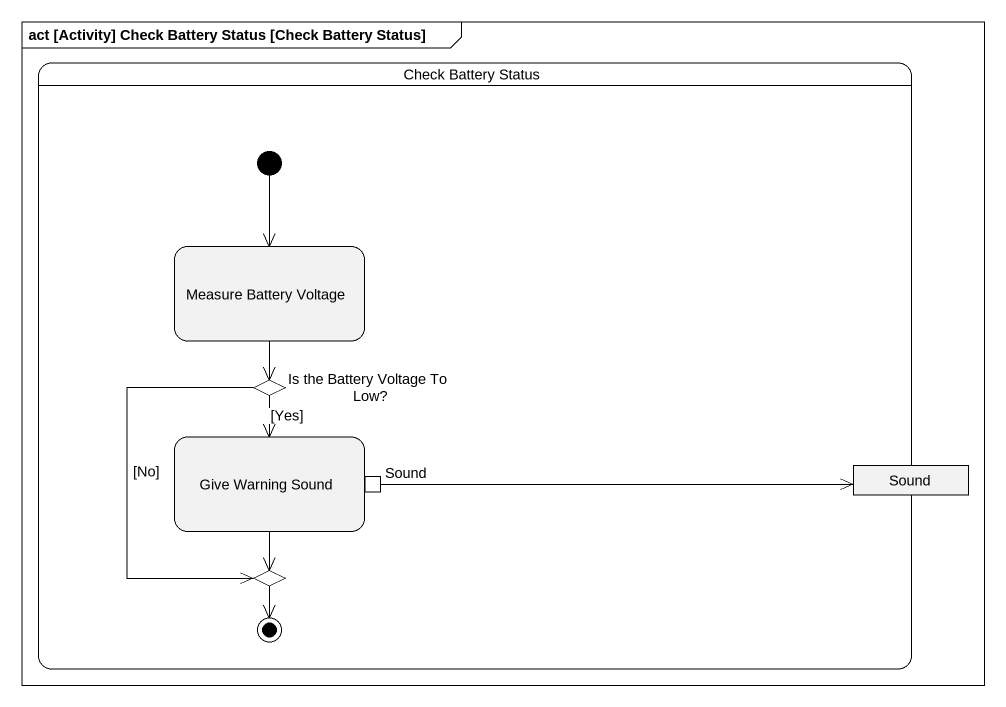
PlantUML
@startuml
mainframe act [Activity] Check Battery Status [Check Battery Status]
hide empty description
state "Check Battery Status" as Check_Battery_Status {
  state "Measure Battery Voltage" as Measure_Battery_Voltage
  state "Is the Battery Voltage To Low?" as Is_the_Battery_Voltage_To <<choice>>
  state "Give Warning Sound" as Give_Warning_Sound {
    state Sound <<outputPin>>
  }
  state "Sound" as Sound_2 <<object>>
  state choice1 <<choice>>
  [*] --> Measure_Battery_Voltage
  choice1 --> [*]
}
Measure_Battery_Voltage --> Is_the_Battery_Voltage_To
Is_the_Battery_Voltage_To --> Give_Warning_Sound : [Yes]
Is_the_Battery_Voltage_To --> choice1 : [No]
Give_Warning_Sound --> choice1
Sound -right-> Sound_2
@enduml
